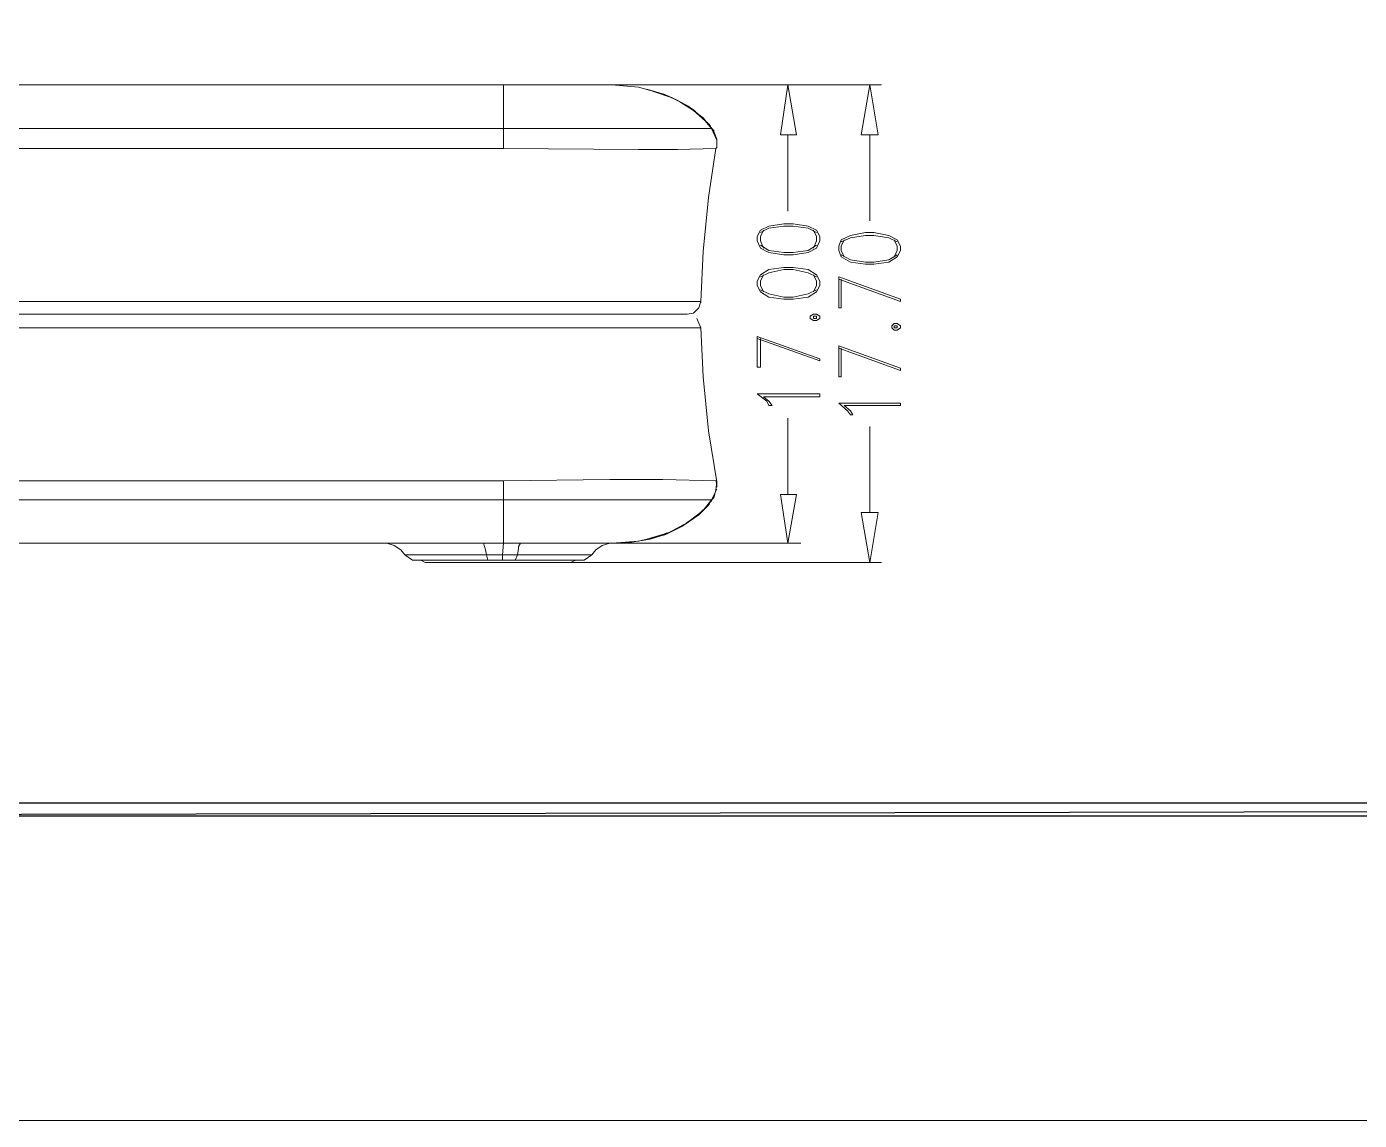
# Model space of a CAD drawing. Header units: centimetres. Extents: x -22.4 to 6.2, y -30.9 to -11.
# Drawn here: x -18.18 to -12.86, y -30.91 to -26.54 of the extents above; entities that cross this region are included whole.
import ezdxf

# ---------------------------------------------------------------- set-up
doc = ezdxf.new("R2010")
doc.units = ezdxf.units.CM
doc.header["$MEASUREMENT"] = 0
doc.layers.add('2', color=7, linetype='Continuous')
doc.layers.add('layer 1', color=7, linetype='Continuous')

msp = doc.modelspace()

# ---------------------------------------------------------------- linework, layer by layer
at = {"layer": '2', "color": 3, "lineweight": 9}
for points in [[(-16.27435, -26.77531), (-16.27435, -26.77531), (-15.08902, -26.77531), (-15.08902, -26.77531)], [(-16.27435, -26.77531), (-16.27435, -26.77531), (-14.76729, -26.77531), (-14.76729, -26.77531)], [(-15.13982, -26.97427), (-15.13982, -26.97427), (-15.13982, -27.27907), (-15.13982, -27.27907)], [(-14.81385, -26.97427), (-14.81385, -26.97427), (-14.81385, -27.31717), (-14.81385, -27.31717)], [(-15.13982, -28.40936), (-15.13982, -28.40936), (-15.13982, -28.10456), (-15.13982, -28.10456)], [(-14.81385, -28.48133), (-14.81385, -28.48133), (-14.81385, -28.13843), (-14.81385, -28.13843)], [(-16.20662, -28.60409), (-16.20662, -28.60409), (-15.08902, -28.60409), (-15.08902, -28.60409)], [(-16.00765, -28.68029), (-16.00765, -28.68029), (-14.76729, -28.68029), (-14.76729, -28.68029)]]:
    msp.add_open_spline(points, degree=3, dxfattribs=at)
for points in [[(-15.16945, -26.97427), (-15.16945, -26.97427), (-15.13982, -26.77531), (-15.13982, -26.77531), (-15.13982, -26.77531), (-15.13982, -26.77531), (-15.10595, -26.97427), (-15.10595, -26.97427), (-15.10595, -26.97427), (-15.10595, -26.97427), (-15.16945, -26.97427), (-15.16945, -26.97427)], [(-14.84772, -26.97427), (-14.84772, -26.97427), (-14.81385, -26.77531), (-14.81385, -26.77531), (-14.81385, -26.77531), (-14.81385, -26.77531), (-14.77999, -26.97427), (-14.77999, -26.97427), (-14.77999, -26.97427), (-14.77999, -26.97427), (-14.84772, -26.97427), (-14.84772, -26.97427)], [(-15.10595, -28.40936), (-15.10595, -28.40936), (-15.13982, -28.60409), (-15.13982, -28.60409), (-15.13982, -28.60409), (-15.13982, -28.60409), (-15.16945, -28.40936), (-15.16945, -28.40936), (-15.16945, -28.40936), (-15.16945, -28.40936), (-15.10595, -28.40936), (-15.10595, -28.40936)], [(-14.77999, -28.48133), (-14.77999, -28.48133), (-14.81385, -28.68029), (-14.81385, -28.68029), (-14.81385, -28.68029), (-14.81385, -28.68029), (-14.84772, -28.48133), (-14.84772, -28.48133), (-14.84772, -28.48133), (-14.84772, -28.48133), (-14.77999, -28.48133), (-14.77999, -28.48133)]]:
    msp.add_open_spline(points, degree=3, knots=[0, 0, 0, 0, 0.25, 0.25, 0.25, 0.25, 0.5, 0.5, 0.5, 0.5, 1, 1, 1, 1], dxfattribs=at)
at = {"layer": 'layer 1', "lineweight": 9}
for points, knots in [([(-21.92211, -30.90598), (-21.92211, -30.90598), (6.24226, -30.90598), (6.24226, -30.90598), (6.24226, -30.90598), (6.24226, -30.90598), (6.24226, -11.33528), (6.24226, -11.33528), (6.24226, -11.33528), (6.24226, -11.33528), (-21.92211, -11.33528), (-21.92211, -11.33528), (-21.92211, -11.33528), (-21.92211, -11.33528), (-21.92211, -30.90598), (-21.92211, -30.90598)], [0, 0, 0, 0, 0.2, 0.2, 0.2, 0.2, 0.4, 0.4, 0.4, 0.4, 0.6, 0.6, 0.6, 0.6, 1, 1, 1, 1]), ([(-16.27435, -26.77531), (-16.27435, -26.77531), (-16.27435, -26.94887), (-16.27435, -26.94887), (-16.27435, -26.94887), (-16.27435, -26.94887), (-16.27435, -27.02931), (-16.27435, -27.02931)], [0, 0, 0, 0, 0.3333333, 0.3333333, 0.3333333, 0.3333333, 1, 1, 1, 1]), ([(-15.45732, -26.93194), (-15.45732, -26.93194), (-15.49542, -26.89384), (-15.49542, -26.89384), (-15.49542, -26.89384), (-15.49542, -26.89384), (-15.53775, -26.85997), (-15.53775, -26.85997), (-15.53775, -26.85997), (-15.53775, -26.85997), (-15.58432, -26.83457), (-15.58432, -26.83457), (-15.58432, -26.83457), (-15.58432, -26.83457), (-15.63089, -26.81341), (-15.63089, -26.81341), (-15.63089, -26.81341), (-15.63089, -26.81341), (-15.73672, -26.78377), (-15.73672, -26.78377), (-15.73672, -26.78377), (-15.73672, -26.78377), (-15.84255, -26.77531), (-15.84255, -26.77531)], [0, 0, 0, 0, 0.1428571, 0.1428571, 0.1428571, 0.1428571, 0.2857143, 0.2857143, 0.2857143, 0.2857143, 0.4285714, 0.4285714, 0.4285714, 0.4285714, 0.5714286, 0.5714286, 0.5714286, 0.5714286, 0.7142857, 0.7142857, 0.7142857, 0.7142857, 1, 1, 1, 1]), ([(-15.62242, -26.81764), (-15.62242, -26.81764), (-15.65205, -26.80917), (-15.65205, -26.80917), (-15.65205, -26.80917), (-15.65205, -26.80917), (-15.70285, -26.79224), (-15.70285, -26.79224), (-15.70285, -26.79224), (-15.70285, -26.79224), (-15.63089, -26.81341), (-15.63089, -26.81341), (-15.63089, -26.81341), (-15.63089, -26.81341), (-15.57162, -26.84304), (-15.57162, -26.84304), (-15.57162, -26.84304), (-15.57162, -26.84304), (-15.51659, -26.87691), (-15.51659, -26.87691), (-15.51659, -26.87691), (-15.51659, -26.87691), (-15.47002, -26.91924), (-15.47002, -26.91924)], [0, 0, 0, 0, 0.1428571, 0.1428571, 0.1428571, 0.1428571, 0.2857143, 0.2857143, 0.2857143, 0.2857143, 0.4285714, 0.4285714, 0.4285714, 0.4285714, 0.5714286, 0.5714286, 0.5714286, 0.5714286, 0.7142857, 0.7142857, 0.7142857, 0.7142857, 1, 1, 1, 1]), ([(-15.70285, -26.79224), (-15.70285, -26.79224), (-15.61819, -26.82187), (-15.61819, -26.82187), (-15.61819, -26.82187), (-15.61819, -26.82187), (-15.60125, -26.82611), (-15.60125, -26.82611)], [0, 0, 0, 0, 0.3333333, 0.3333333, 0.3333333, 0.3333333, 1, 1, 1, 1]), ([(-15.45732, -26.93194), (-15.45732, -26.93194), (-15.45309, -26.93194), (-15.45309, -26.93194), (-15.45309, -26.93194), (-15.45309, -26.93194), (-15.45309, -26.93617), (-15.45309, -26.93617), (-15.45309, -26.93617), (-15.45309, -26.93617), (-15.44885, -26.94041), (-15.44885, -26.94041), (-15.44885, -26.94041), (-15.44885, -26.94041), (-15.44885, -26.94464), (-15.44885, -26.94464), (-15.44885, -26.94464), (-15.44885, -26.94464), (-15.44462, -26.94464), (-15.44462, -26.94464), (-15.44462, -26.94464), (-15.44462, -26.94464), (-15.44462, -26.94887), (-15.44462, -26.94887), (-15.44462, -26.94887), (-15.44462, -26.94887), (-15.47002, -26.91924), (-15.47002, -26.91924)], [0, 0, 0, 0, 0.125, 0.125, 0.125, 0.125, 0.25, 0.25, 0.25, 0.25, 0.375, 0.375, 0.375, 0.375, 0.5, 0.5, 0.5, 0.5, 0.625, 0.625, 0.625, 0.625, 0.75, 0.75, 0.75, 0.75, 1, 1, 1, 1]), ([(-15.42345, -26.99544), (-15.42345, -26.99544), (-15.44462, -26.94887), (-15.44462, -26.94887), (-15.44462, -26.94887), (-15.44462, -26.94887), (-15.45732, -26.93194), (-15.45732, -26.93194)], [0, 0, 0, 0, 0.3333333, 0.3333333, 0.3333333, 0.3333333, 1, 1, 1, 1]), ([(-15.45732, -26.93194), (-15.45732, -26.93194), (-15.44462, -26.94887), (-15.44462, -26.94887), (-15.44462, -26.94887), (-15.44462, -26.94887), (-15.43615, -26.95734), (-15.43615, -26.95734)], [0, 0, 0, 0, 0.3333333, 0.3333333, 0.3333333, 0.3333333, 1, 1, 1, 1]), ([(-15.44462, -26.94887), (-15.44462, -26.94887), (-15.43615, -26.96157), (-15.43615, -26.96157), (-15.43615, -26.96157), (-15.43615, -26.96157), (-15.42345, -26.99121), (-15.42345, -26.99121), (-15.42345, -26.99121), (-15.42345, -26.99121), (-15.42345, -27.02507), (-15.42345, -27.02507), (-15.42345, -27.02507), (-15.42345, -27.02507), (-15.42769, -27.02931), (-15.42769, -27.02931)], [0, 0, 0, 0, 0.2, 0.2, 0.2, 0.2, 0.4, 0.4, 0.4, 0.4, 0.6, 0.6, 0.6, 0.6, 1, 1, 1, 1]), ([(-15.73672, -27.03354), (-15.73672, -27.03354), (-15.58009, -27.03354), (-15.58009, -27.03354), (-15.58009, -27.03354), (-15.58009, -27.03354), (-15.42769, -27.02931), (-15.42769, -27.02931)], [0, 0, 0, 0, 0.3333333, 0.3333333, 0.3333333, 0.3333333, 1, 1, 1, 1]), ([(-15.42769, -27.02931), (-15.42769, -27.02931), (-15.45732, -27.22404), (-15.45732, -27.22404), (-15.45732, -27.22404), (-15.45732, -27.22404), (-15.47849, -27.43993), (-15.47849, -27.43993), (-15.47849, -27.43993), (-15.47849, -27.43993), (-15.48695, -27.63889), (-15.48695, -27.63889)], [0, 0, 0, 0, 0.25, 0.25, 0.25, 0.25, 0.5, 0.5, 0.5, 0.5, 1, 1, 1, 1]), ([(-15.26259, -27.39759), (-15.26259, -27.39759), (-15.24989, -27.42723), (-15.24989, -27.42723), (-15.24989, -27.42723), (-15.24989, -27.42723), (-15.21602, -27.44416), (-15.21602, -27.44416), (-15.21602, -27.44416), (-15.21602, -27.44416), (-15.15675, -27.45263), (-15.15675, -27.45263), (-15.15675, -27.45263), (-15.15675, -27.45263), (-15.11865, -27.45263), (-15.11865, -27.45263), (-15.11865, -27.45263), (-15.11865, -27.45263), (-15.05939, -27.44416), (-15.05939, -27.44416), (-15.05939, -27.44416), (-15.05939, -27.44416), (-15.02552, -27.42723), (-15.02552, -27.42723), (-15.02552, -27.42723), (-15.02552, -27.42723), (-15.01282, -27.39759), (-15.01282, -27.39759), (-15.01282, -27.39759), (-15.01282, -27.39759), (-15.01282, -27.38066), (-15.01282, -27.38066), (-15.01282, -27.38066), (-15.01282, -27.38066), (-15.02552, -27.35526), (-15.02552, -27.35526), (-15.02552, -27.35526), (-15.02552, -27.35526), (-15.05939, -27.33834), (-15.05939, -27.33834), (-15.05939, -27.33834), (-15.05939, -27.33834), (-15.11865, -27.32987), (-15.11865, -27.32987), (-15.11865, -27.32987), (-15.11865, -27.32987), (-15.15675, -27.32987), (-15.15675, -27.32987), (-15.15675, -27.32987), (-15.15675, -27.32987), (-15.21602, -27.33834), (-15.21602, -27.33834), (-15.21602, -27.33834), (-15.21602, -27.33834), (-15.24989, -27.35526), (-15.24989, -27.35526), (-15.24989, -27.35526), (-15.24989, -27.35526), (-15.26259, -27.38066), (-15.26259, -27.38066), (-15.26259, -27.38066), (-15.26259, -27.38066), (-15.26259, -27.39759), (-15.26259, -27.39759)], [0, 0, 0, 0, 0.0588235, 0.0588235, 0.0588235, 0.0588235, 0.1176471, 0.1176471, 0.1176471, 0.1176471, 0.1764706, 0.1764706, 0.1764706, 0.1764706, 0.2352941, 0.2352941, 0.2352941, 0.2352941, 0.2941176, 0.2941176, 0.2941176, 0.2941176, 0.3529412, 0.3529412, 0.3529412, 0.3529412, 0.4117647, 0.4117647, 0.4117647, 0.4117647, 0.4705882, 0.4705882, 0.4705882, 0.4705882, 0.5294118, 0.5294118, 0.5294118, 0.5294118, 0.5882353, 0.5882353, 0.5882353, 0.5882353, 0.6470588, 0.6470588, 0.6470588, 0.6470588, 0.7058824, 0.7058824, 0.7058824, 0.7058824, 0.7647059, 0.7647059, 0.7647059, 0.7647059, 0.8235294, 0.8235294, 0.8235294, 0.8235294, 0.8823529, 0.8823529, 0.8823529, 0.8823529, 1, 1, 1, 1]), ([(-15.02552, -27.36373), (-15.02552, -27.36373), (-15.05939, -27.34679), (-15.05939, -27.34679), (-15.05939, -27.34679), (-15.05939, -27.34679), (-15.11865, -27.33834), (-15.11865, -27.33834), (-15.11865, -27.33834), (-15.11865, -27.33834), (-15.15675, -27.33834), (-15.15675, -27.33834), (-15.15675, -27.33834), (-15.15675, -27.33834), (-15.21602, -27.34679), (-15.21602, -27.34679), (-15.21602, -27.34679), (-15.21602, -27.34679), (-15.24989, -27.36373), (-15.24989, -27.36373)], [0, 0, 0, 0, 0.1666667, 0.1666667, 0.1666667, 0.1666667, 0.3333333, 0.3333333, 0.3333333, 0.3333333, 0.5, 0.5, 0.5, 0.5, 0.6666667, 0.6666667, 0.6666667, 0.6666667, 1, 1, 1, 1]), ([(-15.23719, -27.35526), (-15.23719, -27.35526), (-15.24989, -27.38066), (-15.24989, -27.38066), (-15.24989, -27.38066), (-15.24989, -27.38066), (-15.24989, -27.39759), (-15.24989, -27.39759), (-15.24989, -27.39759), (-15.24989, -27.39759), (-15.23719, -27.42723), (-15.23719, -27.42723)], [0, 0, 0, 0, 0.25, 0.25, 0.25, 0.25, 0.5, 0.5, 0.5, 0.5, 1, 1, 1, 1]), ([(-15.03822, -27.42723), (-15.03822, -27.42723), (-15.02552, -27.39759), (-15.02552, -27.39759), (-15.02552, -27.39759), (-15.02552, -27.39759), (-15.02552, -27.38066), (-15.02552, -27.38066), (-15.02552, -27.38066), (-15.02552, -27.38066), (-15.03822, -27.35526), (-15.03822, -27.35526)], [0, 0, 0, 0, 0.25, 0.25, 0.25, 0.25, 0.5, 0.5, 0.5, 0.5, 1, 1, 1, 1]), ([(-14.93662, -27.43569), (-14.93662, -27.43569), (-14.92815, -27.46109), (-14.92815, -27.46109), (-14.92815, -27.46109), (-14.92815, -27.46109), (-14.89005, -27.48226), (-14.89005, -27.48226), (-14.89005, -27.48226), (-14.89005, -27.48226), (-14.83079, -27.49073), (-14.83079, -27.49073), (-14.83079, -27.49073), (-14.83079, -27.49073), (-14.79692, -27.49073), (-14.79692, -27.49073), (-14.79692, -27.49073), (-14.79692, -27.49073), (-14.73765, -27.48226), (-14.73765, -27.48226), (-14.73765, -27.48226), (-14.73765, -27.48226), (-14.70379, -27.46109), (-14.70379, -27.46109), (-14.70379, -27.46109), (-14.70379, -27.46109), (-14.69109, -27.43569), (-14.69109, -27.43569), (-14.69109, -27.43569), (-14.69109, -27.43569), (-14.69109, -27.41876), (-14.69109, -27.41876), (-14.69109, -27.41876), (-14.69109, -27.41876), (-14.70379, -27.39336), (-14.70379, -27.39336), (-14.70379, -27.39336), (-14.70379, -27.39336), (-14.73765, -27.37643), (-14.73765, -27.37643), (-14.73765, -27.37643), (-14.73765, -27.37643), (-14.79692, -27.36373), (-14.79692, -27.36373), (-14.79692, -27.36373), (-14.79692, -27.36373), (-14.83079, -27.36373), (-14.83079, -27.36373), (-14.83079, -27.36373), (-14.83079, -27.36373), (-14.89005, -27.37643), (-14.89005, -27.37643), (-14.89005, -27.37643), (-14.89005, -27.37643), (-14.92815, -27.39336), (-14.92815, -27.39336), (-14.92815, -27.39336), (-14.92815, -27.39336), (-14.93662, -27.41876), (-14.93662, -27.41876), (-14.93662, -27.41876), (-14.93662, -27.41876), (-14.93662, -27.43569), (-14.93662, -27.43569)], [0, 0, 0, 0, 0.0588235, 0.0588235, 0.0588235, 0.0588235, 0.1176471, 0.1176471, 0.1176471, 0.1176471, 0.1764706, 0.1764706, 0.1764706, 0.1764706, 0.2352941, 0.2352941, 0.2352941, 0.2352941, 0.2941176, 0.2941176, 0.2941176, 0.2941176, 0.3529412, 0.3529412, 0.3529412, 0.3529412, 0.4117647, 0.4117647, 0.4117647, 0.4117647, 0.4705882, 0.4705882, 0.4705882, 0.4705882, 0.5294118, 0.5294118, 0.5294118, 0.5294118, 0.5882353, 0.5882353, 0.5882353, 0.5882353, 0.6470588, 0.6470588, 0.6470588, 0.6470588, 0.7058824, 0.7058824, 0.7058824, 0.7058824, 0.7647059, 0.7647059, 0.7647059, 0.7647059, 0.8235294, 0.8235294, 0.8235294, 0.8235294, 0.8823529, 0.8823529, 0.8823529, 0.8823529, 1, 1, 1, 1]), ([(-14.70379, -27.40183), (-14.70379, -27.40183), (-14.73765, -27.38489), (-14.73765, -27.38489), (-14.73765, -27.38489), (-14.73765, -27.38489), (-14.79692, -27.37643), (-14.79692, -27.37643), (-14.79692, -27.37643), (-14.79692, -27.37643), (-14.83079, -27.37643), (-14.83079, -27.37643), (-14.83079, -27.37643), (-14.83079, -27.37643), (-14.89005, -27.38489), (-14.89005, -27.38489), (-14.89005, -27.38489), (-14.89005, -27.38489), (-14.92815, -27.40183), (-14.92815, -27.40183)], [0, 0, 0, 0, 0.1666667, 0.1666667, 0.1666667, 0.1666667, 0.3333333, 0.3333333, 0.3333333, 0.3333333, 0.5, 0.5, 0.5, 0.5, 0.6666667, 0.6666667, 0.6666667, 0.6666667, 1, 1, 1, 1]), ([(-15.24989, -27.41453), (-15.24989, -27.41453), (-15.21602, -27.43569), (-15.21602, -27.43569), (-15.21602, -27.43569), (-15.21602, -27.43569), (-15.15675, -27.44416), (-15.15675, -27.44416), (-15.15675, -27.44416), (-15.15675, -27.44416), (-15.11865, -27.44416), (-15.11865, -27.44416), (-15.11865, -27.44416), (-15.11865, -27.44416), (-15.05939, -27.43569), (-15.05939, -27.43569), (-15.05939, -27.43569), (-15.05939, -27.43569), (-15.02552, -27.41453), (-15.02552, -27.41453)], [0, 0, 0, 0, 0.1666667, 0.1666667, 0.1666667, 0.1666667, 0.3333333, 0.3333333, 0.3333333, 0.3333333, 0.5, 0.5, 0.5, 0.5, 0.6666667, 0.6666667, 0.6666667, 0.6666667, 1, 1, 1, 1]), ([(-14.91545, -27.39336), (-14.91545, -27.39336), (-14.92815, -27.41876), (-14.92815, -27.41876), (-14.92815, -27.41876), (-14.92815, -27.41876), (-14.92815, -27.43569), (-14.92815, -27.43569), (-14.92815, -27.43569), (-14.92815, -27.43569), (-14.91545, -27.46109), (-14.91545, -27.46109)], [0, 0, 0, 0, 0.25, 0.25, 0.25, 0.25, 0.5, 0.5, 0.5, 0.5, 1, 1, 1, 1]), ([(-14.71649, -27.46109), (-14.71649, -27.46109), (-14.70379, -27.43569), (-14.70379, -27.43569), (-14.70379, -27.43569), (-14.70379, -27.43569), (-14.70379, -27.41876), (-14.70379, -27.41876), (-14.70379, -27.41876), (-14.70379, -27.41876), (-14.71649, -27.39336), (-14.71649, -27.39336)], [0, 0, 0, 0, 0.25, 0.25, 0.25, 0.25, 0.5, 0.5, 0.5, 0.5, 1, 1, 1, 1]), ([(-14.92815, -27.45263), (-14.92815, -27.45263), (-14.89005, -27.47379), (-14.89005, -27.47379), (-14.89005, -27.47379), (-14.89005, -27.47379), (-14.83079, -27.48226), (-14.83079, -27.48226), (-14.83079, -27.48226), (-14.83079, -27.48226), (-14.79692, -27.48226), (-14.79692, -27.48226), (-14.79692, -27.48226), (-14.79692, -27.48226), (-14.73765, -27.47379), (-14.73765, -27.47379), (-14.73765, -27.47379), (-14.73765, -27.47379), (-14.70379, -27.45263), (-14.70379, -27.45263)], [0, 0, 0, 0, 0.1666667, 0.1666667, 0.1666667, 0.1666667, 0.3333333, 0.3333333, 0.3333333, 0.3333333, 0.5, 0.5, 0.5, 0.5, 0.6666667, 0.6666667, 0.6666667, 0.6666667, 1, 1, 1, 1]), ([(-15.26259, -27.57539), (-15.26259, -27.57539), (-15.24989, -27.60079), (-15.24989, -27.60079), (-15.24989, -27.60079), (-15.24989, -27.60079), (-15.21602, -27.62196), (-15.21602, -27.62196), (-15.21602, -27.62196), (-15.21602, -27.62196), (-15.15675, -27.63043), (-15.15675, -27.63043), (-15.15675, -27.63043), (-15.15675, -27.63043), (-15.11865, -27.63043), (-15.11865, -27.63043), (-15.11865, -27.63043), (-15.11865, -27.63043), (-15.05939, -27.62196), (-15.05939, -27.62196), (-15.05939, -27.62196), (-15.05939, -27.62196), (-15.02552, -27.60079), (-15.02552, -27.60079), (-15.02552, -27.60079), (-15.02552, -27.60079), (-15.01282, -27.57539), (-15.01282, -27.57539), (-15.01282, -27.57539), (-15.01282, -27.57539), (-15.01282, -27.55846), (-15.01282, -27.55846), (-15.01282, -27.55846), (-15.01282, -27.55846), (-15.02552, -27.53306), (-15.02552, -27.53306), (-15.02552, -27.53306), (-15.02552, -27.53306), (-15.05939, -27.51189), (-15.05939, -27.51189), (-15.05939, -27.51189), (-15.05939, -27.51189), (-15.11865, -27.50343), (-15.11865, -27.50343), (-15.11865, -27.50343), (-15.11865, -27.50343), (-15.15675, -27.50343), (-15.15675, -27.50343), (-15.15675, -27.50343), (-15.15675, -27.50343), (-15.21602, -27.51189), (-15.21602, -27.51189), (-15.21602, -27.51189), (-15.21602, -27.51189), (-15.24989, -27.53306), (-15.24989, -27.53306), (-15.24989, -27.53306), (-15.24989, -27.53306), (-15.26259, -27.55846), (-15.26259, -27.55846), (-15.26259, -27.55846), (-15.26259, -27.55846), (-15.26259, -27.57539), (-15.26259, -27.57539)], [0, 0, 0, 0, 0.0588235, 0.0588235, 0.0588235, 0.0588235, 0.1176471, 0.1176471, 0.1176471, 0.1176471, 0.1764706, 0.1764706, 0.1764706, 0.1764706, 0.2352941, 0.2352941, 0.2352941, 0.2352941, 0.2941176, 0.2941176, 0.2941176, 0.2941176, 0.3529412, 0.3529412, 0.3529412, 0.3529412, 0.4117647, 0.4117647, 0.4117647, 0.4117647, 0.4705882, 0.4705882, 0.4705882, 0.4705882, 0.5294118, 0.5294118, 0.5294118, 0.5294118, 0.5882353, 0.5882353, 0.5882353, 0.5882353, 0.6470588, 0.6470588, 0.6470588, 0.6470588, 0.7058824, 0.7058824, 0.7058824, 0.7058824, 0.7647059, 0.7647059, 0.7647059, 0.7647059, 0.8235294, 0.8235294, 0.8235294, 0.8235294, 0.8823529, 0.8823529, 0.8823529, 0.8823529, 1, 1, 1, 1]), ([(-15.02552, -27.54153), (-15.02552, -27.54153), (-15.05939, -27.52459), (-15.05939, -27.52459), (-15.05939, -27.52459), (-15.05939, -27.52459), (-15.11865, -27.51189), (-15.11865, -27.51189), (-15.11865, -27.51189), (-15.11865, -27.51189), (-15.15675, -27.51189), (-15.15675, -27.51189), (-15.15675, -27.51189), (-15.15675, -27.51189), (-15.21602, -27.52459), (-15.21602, -27.52459), (-15.21602, -27.52459), (-15.21602, -27.52459), (-15.24989, -27.54153), (-15.24989, -27.54153)], [0, 0, 0, 0, 0.1666667, 0.1666667, 0.1666667, 0.1666667, 0.3333333, 0.3333333, 0.3333333, 0.3333333, 0.5, 0.5, 0.5, 0.5, 0.6666667, 0.6666667, 0.6666667, 0.6666667, 1, 1, 1, 1]), ([(-15.23719, -27.53306), (-15.23719, -27.53306), (-15.24989, -27.55846), (-15.24989, -27.55846), (-15.24989, -27.55846), (-15.24989, -27.55846), (-15.24989, -27.57539), (-15.24989, -27.57539), (-15.24989, -27.57539), (-15.24989, -27.57539), (-15.23719, -27.60079), (-15.23719, -27.60079)], [0, 0, 0, 0, 0.25, 0.25, 0.25, 0.25, 0.5, 0.5, 0.5, 0.5, 1, 1, 1, 1]), ([(-15.03822, -27.60079), (-15.03822, -27.60079), (-15.02552, -27.57539), (-15.02552, -27.57539), (-15.02552, -27.57539), (-15.02552, -27.57539), (-15.02552, -27.55846), (-15.02552, -27.55846), (-15.02552, -27.55846), (-15.02552, -27.55846), (-15.03822, -27.53306), (-15.03822, -27.53306)], [0, 0, 0, 0, 0.25, 0.25, 0.25, 0.25, 0.5, 0.5, 0.5, 0.5, 1, 1, 1, 1]), ([(-14.93662, -27.66429), (-14.93662, -27.66429), (-14.93662, -27.54153), (-14.93662, -27.54153), (-14.93662, -27.54153), (-14.93662, -27.54153), (-14.69109, -27.63043), (-14.69109, -27.63043)], [0, 0, 0, 0, 0.3333333, 0.3333333, 0.3333333, 0.3333333, 1, 1, 1, 1]), ([(-15.24989, -27.59233), (-15.24989, -27.59233), (-15.21602, -27.60926), (-15.21602, -27.60926), (-15.21602, -27.60926), (-15.21602, -27.60926), (-15.15675, -27.62196), (-15.15675, -27.62196), (-15.15675, -27.62196), (-15.15675, -27.62196), (-15.11865, -27.62196), (-15.11865, -27.62196), (-15.11865, -27.62196), (-15.11865, -27.62196), (-15.05939, -27.60926), (-15.05939, -27.60926), (-15.05939, -27.60926), (-15.05939, -27.60926), (-15.02552, -27.59233), (-15.02552, -27.59233)], [0, 0, 0, 0, 0.1666667, 0.1666667, 0.1666667, 0.1666667, 0.3333333, 0.3333333, 0.3333333, 0.3333333, 0.5, 0.5, 0.5, 0.5, 0.6666667, 0.6666667, 0.6666667, 0.6666667, 1, 1, 1, 1]), ([(-14.93662, -27.66429), (-14.93662, -27.66429), (-14.92815, -27.66429), (-14.92815, -27.66429), (-14.92815, -27.66429), (-14.92815, -27.66429), (-14.92815, -27.54999), (-14.92815, -27.54999)], [0, 0, 0, 0, 0.3333333, 0.3333333, 0.3333333, 0.3333333, 1, 1, 1, 1]), ([(-14.93662, -27.54999), (-14.93662, -27.54999), (-14.69109, -27.63889), (-14.69109, -27.63889), (-14.69109, -27.63889), (-14.69109, -27.63889), (-14.69109, -27.63043), (-14.69109, -27.63043)], [0, 0, 0, 0, 0.3333333, 0.3333333, 0.3333333, 0.3333333, 1, 1, 1, 1]), ([(-15.54199, -27.68969), (-15.54199, -27.68969), (-15.51659, -27.68546), (-15.51659, -27.68546), (-15.51659, -27.68546), (-15.51659, -27.68546), (-15.49542, -27.66429), (-15.49542, -27.66429), (-15.49542, -27.66429), (-15.49542, -27.66429), (-15.48695, -27.63889), (-15.48695, -27.63889)], [0, 0, 0, 0, 0.25, 0.25, 0.25, 0.25, 0.5, 0.5, 0.5, 0.5, 1, 1, 1, 1]), ([(-15.05092, -27.70663), (-15.05092, -27.70663), (-15.03822, -27.71509), (-15.03822, -27.71509), (-15.03822, -27.71509), (-15.03822, -27.71509), (-15.02552, -27.71509), (-15.02552, -27.71509), (-15.02552, -27.71509), (-15.02552, -27.71509), (-15.01282, -27.70663), (-15.01282, -27.70663), (-15.01282, -27.70663), (-15.01282, -27.70663), (-15.01282, -27.69816), (-15.01282, -27.69816), (-15.01282, -27.69816), (-15.01282, -27.69816), (-15.02552, -27.68969), (-15.02552, -27.68969), (-15.02552, -27.68969), (-15.02552, -27.68969), (-15.03822, -27.68969), (-15.03822, -27.68969), (-15.03822, -27.68969), (-15.03822, -27.68969), (-15.05092, -27.69816), (-15.05092, -27.69816), (-15.05092, -27.69816), (-15.05092, -27.69816), (-15.05092, -27.70663), (-15.05092, -27.70663)], [0, 0, 0, 0, 0.1111111, 0.1111111, 0.1111111, 0.1111111, 0.2222222, 0.2222222, 0.2222222, 0.2222222, 0.3333333, 0.3333333, 0.3333333, 0.3333333, 0.4444444, 0.4444444, 0.4444444, 0.4444444, 0.5555556, 0.5555556, 0.5555556, 0.5555556, 0.6666667, 0.6666667, 0.6666667, 0.6666667, 0.7777778, 0.7777778, 0.7777778, 0.7777778, 1, 1, 1, 1]), ([(-15.03822, -27.70663), (-15.03822, -27.70663), (-15.02552, -27.70663), (-15.02552, -27.70663), (-15.02552, -27.70663), (-15.02552, -27.70663), (-15.02552, -27.69816), (-15.02552, -27.69816), (-15.02552, -27.69816), (-15.02552, -27.69816), (-15.03822, -27.69816), (-15.03822, -27.69816), (-15.03822, -27.69816), (-15.03822, -27.69816), (-15.03822, -27.70663), (-15.03822, -27.70663)], [0, 0, 0, 0, 0.2, 0.2, 0.2, 0.2, 0.4, 0.4, 0.4, 0.4, 0.6, 0.6, 0.6, 0.6, 1, 1, 1, 1]), ([(-15.48695, -27.74473), (-15.48695, -27.74473), (-15.47849, -27.93946), (-15.47849, -27.93946), (-15.47849, -27.93946), (-15.47849, -27.93946), (-15.45732, -28.15536), (-15.45732, -28.15536), (-15.45732, -28.15536), (-15.45732, -28.15536), (-15.42345, -28.35856), (-15.42345, -28.35856)], [0, 0, 0, 0, 0.25, 0.25, 0.25, 0.25, 0.5, 0.5, 0.5, 0.5, 1, 1, 1, 1]), ([(-14.72495, -27.74473), (-14.72495, -27.74473), (-14.71649, -27.75319), (-14.71649, -27.75319), (-14.71649, -27.75319), (-14.71649, -27.75319), (-14.70379, -27.75319), (-14.70379, -27.75319), (-14.70379, -27.75319), (-14.70379, -27.75319), (-14.69109, -27.74473), (-14.69109, -27.74473), (-14.69109, -27.74473), (-14.69109, -27.74473), (-14.69109, -27.73626), (-14.69109, -27.73626), (-14.69109, -27.73626), (-14.69109, -27.73626), (-14.70379, -27.72779), (-14.70379, -27.72779), (-14.70379, -27.72779), (-14.70379, -27.72779), (-14.71649, -27.72779), (-14.71649, -27.72779), (-14.71649, -27.72779), (-14.71649, -27.72779), (-14.72495, -27.73626), (-14.72495, -27.73626), (-14.72495, -27.73626), (-14.72495, -27.73626), (-14.72495, -27.74473), (-14.72495, -27.74473)], [0, 0, 0, 0, 0.1111111, 0.1111111, 0.1111111, 0.1111111, 0.2222222, 0.2222222, 0.2222222, 0.2222222, 0.3333333, 0.3333333, 0.3333333, 0.3333333, 0.4444444, 0.4444444, 0.4444444, 0.4444444, 0.5555556, 0.5555556, 0.5555556, 0.5555556, 0.6666667, 0.6666667, 0.6666667, 0.6666667, 0.7777778, 0.7777778, 0.7777778, 0.7777778, 1, 1, 1, 1]), ([(-14.71649, -27.74473), (-14.71649, -27.74473), (-14.70379, -27.74473), (-14.70379, -27.74473), (-14.70379, -27.74473), (-14.70379, -27.74473), (-14.70379, -27.73626), (-14.70379, -27.73626), (-14.70379, -27.73626), (-14.70379, -27.73626), (-14.71649, -27.73626), (-14.71649, -27.73626), (-14.71649, -27.73626), (-14.71649, -27.73626), (-14.71649, -27.74473), (-14.71649, -27.74473)], [0, 0, 0, 0, 0.2, 0.2, 0.2, 0.2, 0.4, 0.4, 0.4, 0.4, 0.6, 0.6, 0.6, 0.6, 1, 1, 1, 1]), ([(-15.26259, -27.90136), (-15.26259, -27.90136), (-15.26259, -27.77859), (-15.26259, -27.77859), (-15.26259, -27.77859), (-15.26259, -27.77859), (-15.01282, -27.86749), (-15.01282, -27.86749)], [0, 0, 0, 0, 0.3333333, 0.3333333, 0.3333333, 0.3333333, 1, 1, 1, 1]), ([(-15.26259, -27.90136), (-15.26259, -27.90136), (-15.24989, -27.90136), (-15.24989, -27.90136), (-15.24989, -27.90136), (-15.24989, -27.90136), (-15.24989, -27.78706), (-15.24989, -27.78706)], [0, 0, 0, 0, 0.3333333, 0.3333333, 0.3333333, 0.3333333, 1, 1, 1, 1]), ([(-15.26259, -27.78706), (-15.26259, -27.78706), (-15.01282, -27.87596), (-15.01282, -27.87596), (-15.01282, -27.87596), (-15.01282, -27.87596), (-15.01282, -27.86749), (-15.01282, -27.86749)], [0, 0, 0, 0, 0.3333333, 0.3333333, 0.3333333, 0.3333333, 1, 1, 1, 1]), ([(-14.93662, -27.93946), (-14.93662, -27.93946), (-14.93662, -27.81669), (-14.93662, -27.81669), (-14.93662, -27.81669), (-14.93662, -27.81669), (-14.69109, -27.90559), (-14.69109, -27.90559)], [0, 0, 0, 0, 0.3333333, 0.3333333, 0.3333333, 0.3333333, 1, 1, 1, 1]), ([(-14.93662, -27.93946), (-14.93662, -27.93946), (-14.92815, -27.93946), (-14.92815, -27.93946), (-14.92815, -27.93946), (-14.92815, -27.93946), (-14.92815, -27.82516), (-14.92815, -27.82516)], [0, 0, 0, 0, 0.3333333, 0.3333333, 0.3333333, 0.3333333, 1, 1, 1, 1]), ([(-14.93662, -27.82516), (-14.93662, -27.82516), (-14.69109, -27.91406), (-14.69109, -27.91406), (-14.69109, -27.91406), (-14.69109, -27.91406), (-14.69109, -27.90559), (-14.69109, -27.90559)], [0, 0, 0, 0, 0.3333333, 0.3333333, 0.3333333, 0.3333333, 1, 1, 1, 1]), ([(-15.21602, -28.05376), (-15.21602, -28.05376), (-15.22449, -28.03683), (-15.22449, -28.03683), (-15.22449, -28.03683), (-15.22449, -28.03683), (-15.26259, -28.00719), (-15.26259, -28.00719), (-15.26259, -28.00719), (-15.26259, -28.00719), (-15.01282, -28.00719), (-15.01282, -28.00719)], [0, 0, 0, 0, 0.25, 0.25, 0.25, 0.25, 0.5, 0.5, 0.5, 0.5, 1, 1, 1, 1]), ([(-15.21602, -28.05376), (-15.21602, -28.05376), (-15.20332, -28.05376), (-15.20332, -28.05376), (-15.20332, -28.05376), (-15.20332, -28.05376), (-15.21602, -28.03683), (-15.21602, -28.03683), (-15.21602, -28.03683), (-15.21602, -28.03683), (-15.23719, -28.01989), (-15.23719, -28.01989), (-15.23719, -28.01989), (-15.23719, -28.01989), (-15.01282, -28.01989), (-15.01282, -28.01989), (-15.01282, -28.01989), (-15.01282, -28.01989), (-15.01282, -28.00719), (-15.01282, -28.00719)], [0, 0, 0, 0, 0.1666667, 0.1666667, 0.1666667, 0.1666667, 0.3333333, 0.3333333, 0.3333333, 0.3333333, 0.5, 0.5, 0.5, 0.5, 0.6666667, 0.6666667, 0.6666667, 0.6666667, 1, 1, 1, 1]), ([(-14.89005, -28.09186), (-14.89005, -28.09186), (-14.90275, -28.07493), (-14.90275, -28.07493), (-14.90275, -28.07493), (-14.90275, -28.07493), (-14.93662, -28.04529), (-14.93662, -28.04529), (-14.93662, -28.04529), (-14.93662, -28.04529), (-14.69109, -28.04529), (-14.69109, -28.04529)], [0, 0, 0, 0, 0.25, 0.25, 0.25, 0.25, 0.5, 0.5, 0.5, 0.5, 1, 1, 1, 1]), ([(-14.89005, -28.09186), (-14.89005, -28.09186), (-14.88159, -28.09186), (-14.88159, -28.09186), (-14.88159, -28.09186), (-14.88159, -28.09186), (-14.89005, -28.07493), (-14.89005, -28.07493), (-14.89005, -28.07493), (-14.89005, -28.07493), (-14.91545, -28.05376), (-14.91545, -28.05376), (-14.91545, -28.05376), (-14.91545, -28.05376), (-14.69109, -28.05376), (-14.69109, -28.05376), (-14.69109, -28.05376), (-14.69109, -28.05376), (-14.69109, -28.04529), (-14.69109, -28.04529)], [0, 0, 0, 0, 0.1666667, 0.1666667, 0.1666667, 0.1666667, 0.3333333, 0.3333333, 0.3333333, 0.3333333, 0.5, 0.5, 0.5, 0.5, 0.6666667, 0.6666667, 0.6666667, 0.6666667, 1, 1, 1, 1]), ([(-16.27435, -28.35433), (-16.27435, -28.35433), (-15.85102, -28.35009), (-15.85102, -28.35009), (-15.85102, -28.35009), (-15.85102, -28.35009), (-15.63935, -28.35009), (-15.63935, -28.35009), (-15.63935, -28.35009), (-15.63935, -28.35009), (-15.42769, -28.35433), (-15.42769, -28.35433)], [0, 0, 0, 0, 0.25, 0.25, 0.25, 0.25, 0.5, 0.5, 0.5, 0.5, 1, 1, 1, 1]), ([(-16.27435, -28.35433), (-16.27435, -28.35433), (-16.27435, -28.43053), (-16.27435, -28.43053), (-16.27435, -28.43053), (-16.27435, -28.43053), (-16.27435, -28.60409), (-16.27435, -28.60409)], [0, 0, 0, 0, 0.3333333, 0.3333333, 0.3333333, 0.3333333, 1, 1, 1, 1]), ([(-15.42345, -28.38819), (-15.42345, -28.38819), (-15.44462, -28.43053), (-15.44462, -28.43053), (-15.44462, -28.43053), (-15.44462, -28.43053), (-15.45732, -28.45169), (-15.45732, -28.45169)], [0, 0, 0, 0, 0.3333333, 0.3333333, 0.3333333, 0.3333333, 1, 1, 1, 1]), ([(-15.42345, -28.35856), (-15.42345, -28.35856), (-15.42769, -28.39243), (-15.42769, -28.39243), (-15.42769, -28.39243), (-15.42769, -28.39243), (-15.43615, -28.42206), (-15.43615, -28.42206), (-15.43615, -28.42206), (-15.43615, -28.42206), (-15.44462, -28.43053), (-15.44462, -28.43053)], [0, 0, 0, 0, 0.25, 0.25, 0.25, 0.25, 0.5, 0.5, 0.5, 0.5, 1, 1, 1, 1]), ([(-15.45732, -28.44746), (-15.45732, -28.44746), (-15.44462, -28.43053), (-15.44462, -28.43053), (-15.44462, -28.43053), (-15.44462, -28.43053), (-15.47002, -28.46439), (-15.47002, -28.46439), (-15.47002, -28.46439), (-15.47002, -28.46439), (-15.51235, -28.50249), (-15.51235, -28.50249), (-15.51235, -28.50249), (-15.51235, -28.50249), (-15.56315, -28.53636), (-15.56315, -28.53636), (-15.56315, -28.53636), (-15.56315, -28.53636), (-15.62242, -28.56599), (-15.62242, -28.56599), (-15.62242, -28.56599), (-15.62242, -28.56599), (-15.69015, -28.58716), (-15.69015, -28.58716), (-15.69015, -28.58716), (-15.69015, -28.58716), (-15.76212, -28.59986), (-15.76212, -28.59986), (-15.76212, -28.59986), (-15.76212, -28.59986), (-15.84255, -28.60409), (-15.84255, -28.60409)], [0, 0, 0, 0, 0.1111111, 0.1111111, 0.1111111, 0.1111111, 0.2222222, 0.2222222, 0.2222222, 0.2222222, 0.3333333, 0.3333333, 0.3333333, 0.3333333, 0.4444444, 0.4444444, 0.4444444, 0.4444444, 0.5555556, 0.5555556, 0.5555556, 0.5555556, 0.6666667, 0.6666667, 0.6666667, 0.6666667, 0.7777778, 0.7777778, 0.7777778, 0.7777778, 1, 1, 1, 1]), ([(-15.44462, -28.43053), (-15.44462, -28.43053), (-15.44462, -28.43476), (-15.44462, -28.43476), (-15.44462, -28.43476), (-15.44462, -28.43476), (-15.44885, -28.43899), (-15.44885, -28.43899), (-15.44885, -28.43899), (-15.44885, -28.43899), (-15.45309, -28.44323), (-15.45309, -28.44323), (-15.45309, -28.44323), (-15.45309, -28.44323), (-15.45309, -28.44746), (-15.45309, -28.44746), (-15.45309, -28.44746), (-15.45309, -28.44746), (-15.45732, -28.44746), (-15.45732, -28.44746), (-15.45732, -28.44746), (-15.45732, -28.44746), (-15.45732, -28.45169), (-15.45732, -28.45169)], [0, 0, 0, 0, 0.1428571, 0.1428571, 0.1428571, 0.1428571, 0.2857143, 0.2857143, 0.2857143, 0.2857143, 0.4285714, 0.4285714, 0.4285714, 0.4285714, 0.5714286, 0.5714286, 0.5714286, 0.5714286, 0.7142857, 0.7142857, 0.7142857, 0.7142857, 1, 1, 1, 1]), ([(-15.45732, -28.45169), (-15.45732, -28.45169), (-15.49542, -28.48979), (-15.49542, -28.48979), (-15.49542, -28.48979), (-15.49542, -28.48979), (-15.53775, -28.51943), (-15.53775, -28.51943), (-15.53775, -28.51943), (-15.53775, -28.51943), (-15.58432, -28.54483), (-15.58432, -28.54483), (-15.58432, -28.54483), (-15.58432, -28.54483), (-15.63089, -28.57023), (-15.63089, -28.57023), (-15.63089, -28.57023), (-15.63089, -28.57023), (-15.73672, -28.59563), (-15.73672, -28.59563), (-15.73672, -28.59563), (-15.73672, -28.59563), (-15.84255, -28.60409), (-15.84255, -28.60409)], [0, 0, 0, 0, 0.1428571, 0.1428571, 0.1428571, 0.1428571, 0.2857143, 0.2857143, 0.2857143, 0.2857143, 0.4285714, 0.4285714, 0.4285714, 0.4285714, 0.5714286, 0.5714286, 0.5714286, 0.5714286, 0.7142857, 0.7142857, 0.7142857, 0.7142857, 1, 1, 1, 1]), ([(-16.66805, -28.65066), (-16.66805, -28.65066), (-16.68499, -28.62949), (-16.68499, -28.62949), (-16.68499, -28.62949), (-16.68499, -28.62949), (-16.71039, -28.61256), (-16.71039, -28.61256), (-16.71039, -28.61256), (-16.71039, -28.61256), (-16.74002, -28.60409), (-16.74002, -28.60409)], [0, 0, 0, 0, 0.25, 0.25, 0.25, 0.25, 0.5, 0.5, 0.5, 0.5, 1, 1, 1, 1]), ([(-16.35479, -28.60409), (-16.35479, -28.60409), (-16.34632, -28.62949), (-16.34632, -28.62949), (-16.34632, -28.62949), (-16.34632, -28.62949), (-16.34209, -28.65066), (-16.34209, -28.65066)], [0, 0, 0, 0, 0.3333333, 0.3333333, 0.3333333, 0.3333333, 1, 1, 1, 1]), ([(-16.27435, -28.60409), (-16.27435, -28.60409), (-16.27859, -28.65066), (-16.27859, -28.65066), (-16.27859, -28.65066), (-16.27859, -28.65066), (-16.29552, -28.65066), (-16.29552, -28.65066)], [0, 0, 0, 0, 0.3333333, 0.3333333, 0.3333333, 0.3333333, 1, 1, 1, 1]), ([(-16.20662, -28.60409), (-16.20662, -28.60409), (-16.21509, -28.61679), (-16.21509, -28.61679), (-16.21509, -28.61679), (-16.21509, -28.61679), (-16.21509, -28.62526), (-16.21509, -28.62526), (-16.21509, -28.62526), (-16.21509, -28.62526), (-16.21932, -28.65066), (-16.21932, -28.65066), (-16.21932, -28.65066), (-16.21932, -28.65066), (-16.27859, -28.65066), (-16.27859, -28.65066)], [0, 0, 0, 0, 0.2, 0.2, 0.2, 0.2, 0.4, 0.4, 0.4, 0.4, 0.6, 0.6, 0.6, 0.6, 1, 1, 1, 1]), ([(-15.85102, -28.60409), (-15.85102, -28.60409), (-15.88065, -28.61256), (-15.88065, -28.61256), (-15.88065, -28.61256), (-15.88065, -28.61256), (-15.90605, -28.62949), (-15.90605, -28.62949), (-15.90605, -28.62949), (-15.90605, -28.62949), (-15.92299, -28.65066), (-15.92299, -28.65066)], [0, 0, 0, 0, 0.25, 0.25, 0.25, 0.25, 0.5, 0.5, 0.5, 0.5, 1, 1, 1, 1]), ([(-15.61819, -28.56176), (-15.61819, -28.56176), (-15.70285, -28.58716), (-15.70285, -28.58716), (-15.70285, -28.58716), (-15.70285, -28.58716), (-15.65205, -28.57446), (-15.65205, -28.57446)], [0, 0, 0, 0, 0.3333333, 0.3333333, 0.3333333, 0.3333333, 1, 1, 1, 1])]:
    msp.add_open_spline(points, degree=3, knots=knots, dxfattribs=at)
for points in [[(-16.27435, -26.77531), (-16.27435, -26.77531), (-20.30448, -26.77531), (-20.30448, -26.77531)], [(-15.84255, -26.77531), (-15.84255, -26.77531), (-16.54529, -26.77531), (-16.54529, -26.77531)], [(-15.54622, -26.85574), (-15.54622, -26.85574), (-15.52082, -26.87267), (-15.52082, -26.87267)], [(-15.53352, -26.86421), (-15.53352, -26.86421), (-15.47849, -26.90654), (-15.47849, -26.90654)], [(-15.52082, -26.87267), (-15.52082, -26.87267), (-15.50812, -26.88114), (-15.50812, -26.88114)], [(-18.28942, -26.94887), (-18.28942, -26.94887), (-16.27435, -26.94887), (-16.27435, -26.94887)], [(-16.27435, -26.94887), (-16.27435, -26.94887), (-15.44462, -26.94887), (-15.44462, -26.94887)], [(-15.48272, -26.90654), (-15.48272, -26.90654), (-15.47425, -26.91077), (-15.47425, -26.91077)], [(-15.44462, -26.94887), (-15.44462, -26.94887), (-15.47849, -26.90654), (-15.47849, -26.90654)], [(-15.46155, -26.92347), (-15.46155, -26.92347), (-15.45732, -26.93194), (-15.45732, -26.93194)], [(-15.44462, -26.94887), (-15.44462, -26.94887), (-15.44039, -26.94887), (-15.44039, -26.94887)], [(-15.44462, -26.94887), (-15.44462, -26.94887), (-15.44039, -26.94887), (-15.44039, -26.94887)], [(-15.44462, -26.94887), (-15.44462, -26.94887), (-15.44039, -26.94887), (-15.44039, -26.94887)], [(-15.44462, -26.94887), (-15.44462, -26.94887), (-15.44039, -26.94887), (-15.44039, -26.94887)], [(-15.43615, -26.95734), (-15.43615, -26.95734), (-15.43615, -26.96581), (-15.43615, -26.96581)], [(-15.42345, -27.00391), (-15.42345, -27.00391), (-15.42345, -27.01661), (-15.42345, -27.01661)], [(-20.30024, -27.02931), (-20.30024, -27.02931), (-16.27435, -27.02931), (-16.27435, -27.02931)], [(-16.27435, -27.02931), (-16.27435, -27.02931), (-15.73672, -27.03354), (-15.73672, -27.03354)], [(-15.42345, -27.01661), (-15.42345, -27.01661), (-15.42345, -27.02084), (-15.42345, -27.02084)], [(-15.48695, -27.63889), (-15.48695, -27.63889), (-21.08764, -27.63889), (-21.08764, -27.63889)], [(-15.48695, -27.64313), (-15.48695, -27.64313), (-15.48695, -27.63889), (-15.48695, -27.63889)], [(-15.54199, -27.68969), (-15.54199, -27.68969), (-21.03684, -27.68969), (-21.03684, -27.68969)], [(-21.08764, -27.74473), (-21.08764, -27.74473), (-15.48695, -27.74473), (-15.48695, -27.74473)], [(-15.48695, -27.74473), (-15.48695, -27.74473), (-15.50389, -27.70663), (-15.50389, -27.70663)], [(-20.30024, -28.35433), (-20.30024, -28.35433), (-16.27435, -28.35433), (-16.27435, -28.35433)], [(-15.42345, -28.36703), (-15.42345, -28.36703), (-15.42769, -28.35433), (-15.42769, -28.35433)], [(-15.42345, -28.36279), (-15.42345, -28.36279), (-15.42345, -28.36703), (-15.42345, -28.36703)], [(-15.42345, -28.36703), (-15.42345, -28.36703), (-15.42345, -28.37973), (-15.42345, -28.37973)], [(-18.28942, -28.43053), (-18.28942, -28.43053), (-16.27435, -28.43053), (-16.27435, -28.43053)], [(-16.27435, -28.43053), (-16.27435, -28.43053), (-15.44462, -28.43053), (-15.44462, -28.43053)], [(-15.44462, -28.43053), (-15.44462, -28.43053), (-15.47849, -28.47286), (-15.47849, -28.47286)], [(-15.44462, -28.43053), (-15.44462, -28.43053), (-15.44039, -28.43053), (-15.44039, -28.43053)], [(-15.44462, -28.43053), (-15.44462, -28.43053), (-15.44039, -28.43053), (-15.44039, -28.43053)], [(-15.44462, -28.43053), (-15.44462, -28.43053), (-15.44039, -28.43053), (-15.44039, -28.43053)], [(-15.44462, -28.43053), (-15.44462, -28.43053), (-15.44039, -28.43053), (-15.44039, -28.43053)], [(-15.43192, -28.40936), (-15.43192, -28.40936), (-15.44039, -28.42629), (-15.44039, -28.42629)], [(-15.47849, -28.47286), (-15.47849, -28.47286), (-15.53352, -28.51519), (-15.53352, -28.51519)], [(-15.48695, -28.48133), (-15.48695, -28.48133), (-15.52082, -28.50673), (-15.52082, -28.50673)], [(-15.48272, -28.47709), (-15.48272, -28.47709), (-15.48695, -28.48133), (-15.48695, -28.48133)], [(-15.45732, -28.45169), (-15.45732, -28.45169), (-15.46155, -28.45593), (-15.46155, -28.45593)], [(-15.55045, -28.52789), (-15.55045, -28.52789), (-15.61819, -28.56176), (-15.61819, -28.56176)], [(-15.52082, -28.50673), (-15.52082, -28.50673), (-15.54622, -28.52366), (-15.54622, -28.52366)], [(-20.22404, -28.60409), (-20.22404, -28.60409), (-16.35479, -28.60409), (-16.35479, -28.60409)], [(-16.29552, -28.60409), (-16.29552, -28.60409), (-16.35479, -28.60409), (-16.35479, -28.60409)], [(-16.27435, -28.60409), (-16.27435, -28.60409), (-16.29552, -28.60409), (-16.29552, -28.60409)], [(-16.20662, -28.60409), (-16.20662, -28.60409), (-16.27435, -28.60409), (-16.27435, -28.60409)], [(-16.20662, -28.60409), (-16.20662, -28.60409), (-15.84255, -28.60409), (-15.84255, -28.60409)], [(-15.62242, -28.56176), (-15.62242, -28.56176), (-15.65205, -28.57446), (-15.65205, -28.57446)], [(-16.66805, -28.65066), (-16.66805, -28.65066), (-16.63842, -28.67183), (-16.63842, -28.67183)], [(-16.66805, -28.65066), (-16.66805, -28.65066), (-16.34209, -28.65066), (-16.34209, -28.65066)], [(-16.34209, -28.65066), (-16.34209, -28.65066), (-16.33785, -28.67183), (-16.33785, -28.67183)], [(-16.34209, -28.65066), (-16.34209, -28.65066), (-16.29552, -28.65066), (-16.29552, -28.65066)], [(-16.27859, -28.65066), (-16.27859, -28.65066), (-16.27859, -28.67183), (-16.27859, -28.67183)], [(-16.21932, -28.65066), (-16.21932, -28.65066), (-16.22779, -28.67183), (-16.22779, -28.67183)], [(-16.21932, -28.65066), (-16.21932, -28.65066), (-15.92299, -28.65066), (-15.92299, -28.65066)], [(-15.95262, -28.67183), (-15.95262, -28.67183), (-15.92299, -28.65066), (-15.92299, -28.65066)], [(-16.63842, -28.67183), (-16.63842, -28.67183), (-15.95262, -28.67183), (-15.95262, -28.67183)], [(-16.60455, -28.67183), (-16.60455, -28.67183), (-16.58762, -28.68029), (-16.58762, -28.68029)], [(-16.00765, -28.68029), (-16.00765, -28.68029), (-16.58762, -28.68029), (-16.58762, -28.68029)], [(-16.00765, -28.68029), (-16.00765, -28.68029), (-15.98649, -28.67183), (-15.98649, -28.67183)]]:
    msp.add_open_spline(points, degree=3, dxfattribs=at)
at = {"layer": 'layer 1'}
for points in [[(4.84575, -29.69206), (4.84575, -29.69206), (4.79495, -29.64126), (4.79495, -29.64126), (4.79495, -29.64126), (4.79495, -29.64126), (-22.37881, -29.69206), (-22.37881, -29.69206), (-22.37881, -29.69206), (-22.37881, -29.69206), (4.84575, -29.69206), (4.84575, -29.69206)], [(4.79495, -29.64126), (4.79495, -29.64126), (-22.37881, -29.69206), (-22.37881, -29.69206), (-22.37881, -29.69206), (-22.37881, -29.69206), (-22.37881, -29.64126), (-22.37881, -29.64126), (-22.37881, -29.64126), (-22.37881, -29.64126), (4.79495, -29.64126), (4.79495, -29.64126)]]:
    msp.add_open_spline(points, degree=3, knots=[0, 0, 0, 0, 0.25, 0.25, 0.25, 0.25, 0.5, 0.5, 0.5, 0.5, 1, 1, 1, 1], dxfattribs=at)

doc.saveas('drawing.dxf')
